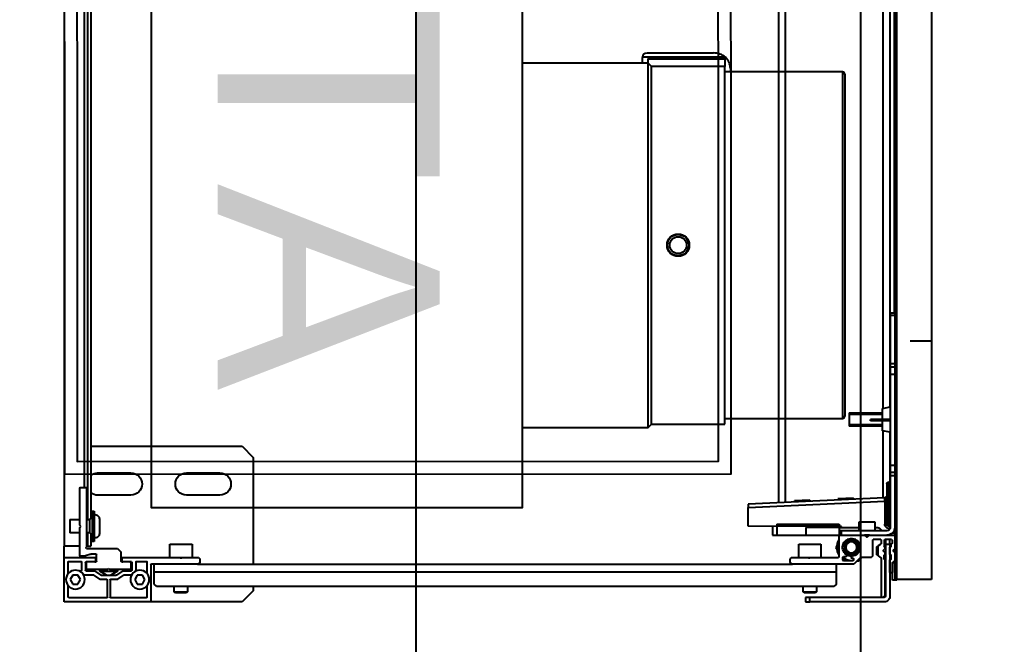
# Model space of a CAD drawing. Header units: millimetres. Extents: x 459337 to 526921, y -375392 to -289779.
# Drawn here: x 469831.3 to 470276.6, y -345027.4 to -344746.3 of the extents above; entities that cross this region are included whole.
import ezdxf
from ezdxf import colors
from ezdxf.entities.mleader import LeaderData, LeaderLine
from ezdxf.math import Vec2, Vec3

# ---------------------------------------------------------------- set-up
doc = ezdxf.new("R2010")
doc.units = ezdxf.units.MM
doc.linetypes.add('prlm_ef', pattern=[0.165, 0.1, -0.065])
doc.linetypes.add('prlm_gaz', pattern=[36, 24, -3, 0, -3, 0, -3, 0, -3])
doc.layers.add('_GAZELEC-BOITE INCORPO', color=36, linetype='Continuous', lineweight=18)
doc.layers.add('_GAZELEC-RESERVATION', color=1, linetype='Continuous', lineweight=18)
for name, color, linetype in [('_GAZELEC-EAU CHAUDE', 1, 'Continuous'), ('GAZ-FLECHE VMC', 93, 'Continuous'), ('prlm-CHAUFF', 30, 'Continuous'), ('prlm-EAU-EF', 161, 'Continuous'), ('prlm-GAZ', 20, 'Continuous'), ('prlm-MOD', 64, 'Continuous')]:
    doc.layers.add(name, color=color, linetype=linetype)
doc.styles.add('Arial', font='arial.ttf')
doc.styles.get("Standard").update_dxf_attribs({"font": 'arial.ttf'})
doc.dimstyles.new('200', dxfattribs={"dimtxt": 150, "dimasz": 25, "dimexe": 50, "dimexo": 50, "dimgap": 20, "dimtad": 1, "dimdec": 0, "dimlfac": 0.1, "dimdsep": 46, "dimtxsty": 'Arial', "dimblk1": 'DOTBLANK', "dimblk2": 'DOTBLANK', "dimsah": 1, "dimcen": 25, "dimclrd": 5, "dimclre": 5, "dimadec": 0, "dimazin": 0, "dimtfac": 1, "dimtdec": 0, "dimtmove": 0, "dimatfit": 3, "dimldrblk": 'DOTBLANK', "dimfxl": 50, "dimtolj": 1, "dimtzin": 0, "dimarcsym": 0})

# ---------------------------------------------------------------- blocks, each defined once
blk = doc.blocks.new('MTI900_Alu_390')
at = {"layer": 'prlm-MOD', "color": 1, "linetype": 'Continuous'}
for p, q in [((-4.225, 0), (4.225, 0)), ((4.278, 0), (4.225, 0)), ((4.225, -0.07), (4.225, 0)), ((4.472, 0), (4.278, 0)), ((4.475, 0), (4.472, 0)), ((4.475, -0.003), (4.475, 0)), ((4.105, -0.025), (4.165, -0.025)), ((4.105, -0.025), (4.105, -0.07)), ((4.165, -0.07), (4.165, -0.025)), ((4.275, -0.003), (4.275, -0.137)), ((4.293, -0.021), (4.293, -0.074)), ((4.3467, -0.018), (4.296, -0.018)), ((4.355, -0.0385), (4.375, -0.0269)), ((4.355, -0.0615), (4.355, -0.0385)), ((4.375, -0.0269), (4.395, -0.0385)), ((4.395, -0.0385), (4.395, -0.0615)), ((4.454, -0.018), (4.4033, -0.018)), ((4.457, -0.191), (4.457, -0.021)), ((4.475, -0.387), (4.475, -0.003)), ((3.96, -0.073), (3.96, -0.097)), ((4.13, -0.07), (3.963, -0.07)), ((4.135, -0.075), (4.13, -0.07)), ((4.14, -0.07), (4.135, -0.075)), ((4.267, -0.07), (4.14, -0.07)), ((4.27, -0.0895), (4.27, -0.073)), ((4.296, -0.077), (4.3306, -0.077)), ((4.353, -0.0864), (4.353, -0.1286)), ((4.375, -0.0731), (4.355, -0.0615)), ((4.395, -0.0615), (4.375, -0.0731)), ((-4.105, -0.105), (4.105, -0.105)), ((-4.1, -0.12), (4.1, -0.12)), ((-3.96, -0.09), (3.96, -0.09)), ((3.775, -0.12), (3.775, -0.8)), ((3.963, -0.1), (4.229, -0.1)), ((4.067, -0.12), (4.067, -0.125)), ((4.067, -0.125), (4.203, -0.125)), ((4.067, -0.125), (4.067, -0.135)), ((4.105, -0.115), (4.095, -0.125)), ((4.105, -0.1), (4.105, -0.115)), ((4.165, -0.115), (4.105, -0.115)), ((4.165, -0.115), (4.165, -0.1)), ((4.165, -0.105), (4.225, -0.105)), ((4.175, -0.125), (4.165, -0.115)), ((4.17, -0.12), (4.225, -0.12)), ((4.203, -0.125), (4.203, -0.12)), ((4.203, -0.135), (4.203, -0.125)), ((4.225, -0.105), (4.225, -0.1)), ((4.225, -0.105), (4.225, -0.12)), ((4.235, -0.1), (4.235, -0.24)), ((4.26, -0.142), (4.26, -0.1205)), ((4.2602, -0.1195), (4.2698, -0.0905)), ((4.295, -0.137), (4.295, -0.098)), ((4.298, -0.095), (4.332, -0.095)), ((4.327, -0.1), (4.298, -0.1)), ((4.33, -0.195), (4.33, -0.103)), ((4.335, -0.098), (4.335, -0.1341)), ((4.3535, -0.1303), (4.3725, -0.1588)), ((3.895, -0.15), (3.895, -0.3)), ((3.995, -0.3), (3.995, -0.15)), ((4.067, -0.135), (4.203, -0.135)), ((4.1025, -0.158), (4.1675, -0.158)), ((4.292, -0.145), (4.263, -0.145)), ((4.278, -0.14), (4.292, -0.14)), ((4.295, -0.137), (4.295, -0.142)), ((4.3377, -0.16), (4.33, -0.16)), ((4.33, -0.1677), (4.3421, -0.1677)), ((4.3355, -0.1358), (4.3545, -0.1642)), ((4.3377, -0.16), (4.3377, -0.24)), ((4.355, -0.19), (4.3377, -0.16)), ((4.355, -0.1659), (4.355, -0.2341)), ((4.373, -0.1605), (4.373, -0.191)), ((4.33, -0.195), (4.325, -0.2)), ((4.325, -0.2), (4.33, -0.205)), ((4.33, -0.297), (4.33, -0.205)), ((4.3377, -0.24), (4.355, -0.21)), ((4.373, -0.209), (4.373, -0.2404)), ((4.454, -0.194), (4.376, -0.194)), ((4.376, -0.206), (4.454, -0.206)), ((4.457, -0.369), (4.457, -0.209)), ((4.235, -0.24), (4.25, -0.255)), ((4.25, -0.255), (4.292, -0.255)), ((4.275, -0.263), (4.275, -0.52)), ((4.292, -0.26), (4.278, -0.26)), ((4.295, -0.258), (4.295, -0.263)), ((4.295, -0.302), (4.295, -0.263)), ((4.33, -0.2323), (4.3421, -0.2323)), ((4.33, -0.24), (4.3377, -0.24)), ((4.3545, -0.2358), (4.335, -0.265)), ((4.335, -0.265), (4.335, -0.302)), ((4.373, -0.2404), (4.3535, -0.2697)), ((4.298, -0.3), (4.327, -0.3)), ((4.332, -0.305), (4.298, -0.305)), ((4.353, -0.2714), (4.353, -0.3036)), ((4.293, -0.326), (4.293, -0.369)), ((4.328, -0.323), (4.296, -0.323)), ((4.355, -0.3285), (4.375, -0.3169)), ((4.355, -0.3515), (4.355, -0.3285)), ((4.375, -0.3631), (4.355, -0.3515)), ((4.375, -0.3169), (4.395, -0.3285)), ((4.395, -0.3515), (4.375, -0.3631)), ((4.395, -0.3285), (4.395, -0.3515)), ((4.296, -0.372), (4.3467, -0.372)), ((4.305, -0.6), (4.305, -0.393)), ((4.308, -0.39), (4.472, -0.39)), ((4.4033, -0.372), (4.454, -0.372)), ((4.475, -0.8), (4.475, -0.387)), ((4.34, -0.405), (4.305, -0.405)), ((4.34, -0.405), (4.34, -3.475)), ((4.395, -0.405), (4.34, -0.405)), ((4.405, -0.415), (4.395, -0.405)), ((4.405, -0.415), (4.405, -3.465)), ((4.215, -0.475), (4.215, -0.575)), ((4.275, -0.475), (4.215, -0.475)), ((4.275, -0.52), (4.2779, -0.5229)), ((4.275, -0.52), (4.275, -0.53)), ((4.2779, -0.5271), (4.275, -0.53)), ((4.275, -0.53), (4.275, -0.6)), ((4.43, -0.495), (4.405, -0.495)), ((4.43, -0.495), (4.43, -0.555)), ((4.435, -0.5), (4.43, -0.495)), ((4.435, -0.55), (4.435, -0.5)), ((3.895, -0.55), (3.895, -0.7)), ((3.995, -0.7), (3.995, -0.55)), ((4.215, -0.575), (4.275, -0.575)), ((4.405, -0.555), (4.43, -0.555)), ((4.43, -0.555), (4.435, -0.55)), ((4.285, -0.61), (4.295, -0.61)), ((4.305, -0.6), (4.305, -3.277)), ((3.775, -0.8), (3.825, -0.85)), ((4.425, -0.85), (4.475, -0.8)), ((3.825, -0.85), (4.305, -0.85)), ((4.405, -0.85), (4.425, -0.85)), ((4.0071, -3.6913), (4.035, -3.077)), ((4.05, -3.077), (4.0221, -3.692)), ((4.035, -3.077), (4.05, -3.077)), ((4.1351, -3.077), (4.05, -3.077)), ((4.136, -3.497), (4.1351, -3.077)), ((4.1353, -3.187), (4.175, -3.187)), ((4.175, -3.187), (4.175, -3.207)), ((4.0287, -3.215), (-0.1325, -3.215)), ((4.0274, -3.245), (-0.1325, -3.245)), ((4.125, -3.207), (4.125, -3.487)), ((4.125, -3.207), (4.175, -3.207)), ((4.175, -3.207), (4.175, -3.337)), ((4.0173, -3.3556), (4.0205, -3.2854)), ((4.0255, -3.2857), (4.0205, -3.2854)), ((4.275, -3.277), (4.275, -3.3458)), ((4.295, -3.267), (4.285, -3.267)), ((4.305, -3.5528), (4.305, -3.277)), ((4.14, -3.337), (4.175, -3.337)), ((4.14, -3.487), (4.14, -3.337)), ((4.175, -3.337), (4.175, -3.487)), ((4.215, -3.305), (4.215, -3.405)), ((4.275, -3.305), (4.215, -3.305)), ((4.43, -3.325), (4.405, -3.325)), ((4.43, -3.325), (4.43, -3.385)), ((4.435, -3.33), (4.43, -3.325)), ((4.435, -3.38), (4.435, -3.33)), ((4.455, -3.355), (4.455, -3.335)), ((4.455, -3.335), (4.475, -3.335)), ((4.475, -3.335), (4.475, -3.355)), ((4.0173, -3.3556), (4.0223, -3.3558)), ((4.275, -3.3458), (4.275, -3.3582)), ((4.275, -3.3582), (4.275, -3.484)), ((4.2759, -3.3479), (4.2779, -3.3499)), ((4.2779, -3.3541), (4.2759, -3.3561)), ((4.43, -3.385), (4.435, -3.38)), ((4.455, -3.69), (4.455, -3.355)), ((4.475, -3.355), (4.455, -3.355)), ((4.475, -3.69), (4.475, -3.355)), ((4.215, -3.405), (4.275, -3.405)), ((4.405, -3.385), (4.43, -3.385)), ((4.22, -3.4778), (4.23, -3.472)), ((4.23, -3.472), (4.24, -3.4778)), ((4.395, -3.475), (4.405, -3.465)), ((4.0084, -3.5518), (4.0116, -3.4816)), ((4.0166, -3.4819), (4.0116, -3.4816)), ((4.125, -3.487), (4.14, -3.487)), ((4.14, -3.4972), (4.136, -3.497)), ((4.14, -3.487), (4.155, -3.487)), ((4.14, -3.487), (4.14, -3.577)), ((4.155, -3.487), (4.175, -3.487)), ((4.155, -3.497), (4.155, -3.487)), ((4.155, -3.702), (4.155, -3.497)), ((4.175, -3.497), (4.155, -3.497)), ((4.175, -3.487), (4.175, -3.49)), ((4.175, -3.49), (4.175, -3.6008)), ((4.272, -3.487), (4.178, -3.487)), ((4.271, -3.507), (4.271, -3.518)), ((4.287, -3.504), (4.274, -3.504)), ((4.2854, -3.504), (4.29, -3.5066)), ((4.29, -3.549), (4.29, -3.507)), ((4.34, -3.475), (4.305, -3.475)), ((4.395, -3.475), (4.34, -3.475)), ((3.625, -3.532), (3.685, -3.532)), ((3.625, -3.532), (3.625, -3.682)), ((3.6311, -3.682), (3.6311, -3.532)), ((3.6789, -3.682), (3.6789, -3.532)), ((3.685, -3.682), (3.685, -3.532)), ((4.0084, -3.5518), (4.0134, -3.552)), ((4.195, -3.5614), (4.195, -3.5226)), ((4.268, -3.521), (4.2657, -3.521)), ((4.2729, -3.542), (4.276, -3.542)), ((4.2769, -3.5821), (4.3041, -3.5549)), ((4.279, -3.545), (4.279, -3.549)), ((4.282, -3.552), (4.287, -3.552)), ((4.115, -3.577), (4.115, -3.647)), ((4.155, -3.577), (4.115, -3.577)), ((4.175, -3.6232), (4.175, -3.6008)), ((4.1759, -3.6029), (4.1829, -3.6099)), ((4.276, -3.627), (4.276, -3.5842)), ((4.2906, -3.577), (4.2806, -3.5828)), ((4.2906, -3.5684), (4.2906, -3.577)), ((3.655, -3.6411), (3.655, -3.6275)), ((3.66, -3.6275), (3.655, -3.6275)), ((3.655, -3.717), (3.655, -3.6411)), ((3.66, -3.6411), (3.655, -3.6411)), ((3.66, -3.6411), (3.66, -3.6275)), ((3.66, -3.717), (3.66, -3.6411)), ((4.115, -3.647), (4.155, -3.647)), ((4.14, -3.647), (4.14, -3.6567)), ((4.175, -3.6232), (4.175, -3.734)), ((4.1829, -3.6141), (4.1759, -3.6211)), ((4.195, -3.674), (4.195, -3.64)), ((4.198, -3.637), (4.266, -3.637)), ((3.6044, -3.685), (-0.15, -3.685)), ((3.605, -3.682), (3.598, -3.717)), ((3.655, -3.682), (3.605, -3.682)), ((3.705, -3.682), (3.66, -3.682)), ((3.712, -3.717), (3.705, -3.682)), ((4.0074, -3.685), (3.7056, -3.685)), ((4.007, -3.6925), (4.0071, -3.6913)), ((4.0071, -3.6913), (4.0221, -3.692)), ((4.0221, -3.692), (4.022, -3.6925)), ((4.0221, -3.692), (4.125, -3.692)), ((4.125, -3.692), (4.125, -3.702)), ((4.195, -3.722), (4.195, -3.693)), ((4.195, -3.695), (4.215, -3.695)), ((4.2109, -3.677), (4.198, -3.677)), ((4.198, -3.69), (4.2252, -3.69)), ((4.2221, -3.6633), (4.2134, -3.6757)), ((4.215, -3.695), (4.45, -3.695)), ((4.215, -3.695), (4.215, -3.715)), ((4.2654, -3.662), (4.2246, -3.662)), ((4.227, -3.657), (4.225, -3.659)), ((4.265, -3.659), (4.225, -3.659)), ((4.225, -3.659), (4.225, -3.662)), ((4.225, -3.69), (4.225, -3.695)), ((4.263, -3.657), (4.227, -3.657)), ((4.228, -3.692), (4.2367, -3.692)), ((4.2293, -3.657), (4.2293, -3.662)), ((4.2293, -3.69), (4.2293, -3.695)), ((4.2429, -3.6871), (4.2388, -3.6911)), ((4.2512, -3.6911), (4.2471, -3.6871)), ((4.2533, -3.692), (4.2625, -3.692)), ((4.2607, -3.657), (4.2607, -3.662)), ((4.2607, -3.69), (4.2607, -3.695)), ((4.265, -3.659), (4.263, -3.657)), ((4.265, -3.662), (4.265, -3.659)), ((4.265, -3.695), (4.265, -3.69)), ((4.2827, -3.69), (4.2653, -3.69)), ((4.2766, -3.6757), (4.2679, -3.6633)), ((4.452, -3.677), (4.2791, -3.677)), ((4.2855, -3.692), (4.445, -3.692)), ((4.455, -3.682), (4.455, -3.68)), ((-4.375, -3.737), (4.375, -3.737)), ((-0.1667, -3.735), (3.175, -3.735)), ((-0.16, -3.715), (3.5984, -3.715)), ((3.175, -3.717), (3.185, -3.717)), ((3.175, -3.737), (3.175, -3.717)), ((3.185, -3.717), (3.4033, -3.717)), ((3.185, -3.717), (3.185, -3.737)), ((3.4033, -3.737), (3.4033, -3.717)), ((3.4033, -3.717), (3.4168, -3.717)), ((3.4168, -3.717), (3.45, -3.717)), ((3.4168, -3.717), (3.4168, -3.737)), ((3.45, -3.717), (3.86, -3.717)), ((3.45, -3.717), (3.45, -3.737)), ((3.7116, -3.715), (3.935, -3.715)), ((3.86, -3.717), (3.8932, -3.717)), ((3.86, -3.717), (3.86, -3.737)), ((3.8932, -3.717), (3.9067, -3.717)), ((3.8932, -3.737), (3.8932, -3.717)), ((3.9067, -3.717), (4.14, -3.717)), ((3.9067, -3.717), (3.9067, -3.737)), ((3.935, -3.717), (3.935, -3.712)), ((3.965, -3.712), (3.935, -3.712)), ((3.945, -3.702), (3.965, -3.702)), ((3.965, -3.702), (4.105, -3.702)), ((3.965, -3.712), (3.965, -3.702)), ((3.965, -3.712), (3.965, -3.717)), ((4.105, -3.712), (3.965, -3.712)), ((4.105, -3.702), (4.125, -3.702)), ((4.105, -3.712), (4.105, -3.702)), ((4.105, -3.717), (4.105, -3.712)), ((4.135, -3.712), (4.105, -3.712)), ((4.135, -3.712), (4.135, -3.717)), ((4.165, -3.7265), (4.165, -3.737)), ((4.175, -3.734), (4.175, -3.737)), ((4.215, -3.715), (4.195, -3.715)), ((4.198, -3.725), (4.212, -3.725)), ((4.215, -3.715), (4.45, -3.715)), ((4.215, -3.72), (4.2251, -3.72)), ((4.215, -3.722), (4.215, -3.72)), ((4.2249, -3.7161), (4.221, -3.72)), ((4.2287, -3.7161), (4.2249, -3.7161)), ((4.2595, -3.715), (4.231, -3.715)), ((4.2429, -3.7321), (4.2379, -3.737)), ((4.2486, -3.7335), (4.2414, -3.7335)), ((4.2521, -3.737), (4.2471, -3.7321)), ((4.2651, -3.7161), (4.2618, -3.7161)), ((4.269, -3.72), (4.2651, -3.7161)), ((4.2654, -3.72), (4.2826, -3.72)), ((4.342, -3.715), (4.2885, -3.715)), ((4.295, -3.734), (4.295, -3.73)), ((4.298, -3.727), (4.342, -3.727)), ((4.378, -3.727), (4.298, -3.727)), ((4.298, -3.727), (4.298, -3.737)), ((4.345, -3.724), (4.345, -3.718)), ((4.375, -3.737), (4.375, -3.747)), ((4.378, -3.747), (4.378, -3.727)), ((4.375, -3.747), (-4.375, -3.747)), ((4.375, -3.747), (4.378, -3.747)), ((4.375, -3.792), (4.375, -3.747)), ((4.375, -3.902), (4.375, -3.792)), ((-4.375, -3.902), (4.375, -3.902))]:
    blk.add_line(p, q, dxfattribs=at)
at = {"layer": 'prlm-MOD', "color": 1, "ltscale": 50}
blk.add_lwpolyline([(3.3, -3.8058), (3.3, -3.902)], dxfattribs=at)
at = {"layer": 'prlm-MOD', "color": 1, "linetype": 'Continuous'}
for centre, radius in [((4.375, -0.05), 0.0425), ((4.375, -0.34), 0.0425), ((4.23, -3.542), 0.035), ((4.23, -3.542), 0.03), ((4.23, -3.542), 0.025)]:
    blk.add_circle(centre, radius, dxfattribs=at)
for centre, radius, start, end in [((4.278, -0.003), 0.003, 90, 180), ((4.472, -0.003), 0.003, 0, 90), ((4.296, -0.021), 0.003, 90, 180), ((4.3467, -0.021), 0.003, 84.5182, 90), ((4.4033, -0.021), 0.003, 90, 95.4818), ((4.454, -0.021), 0.003, 0, 90), ((3.963, -0.073), 0.003, 90, 180), ((4.267, -0.073), 0.003, 0, 90), ((4.296, -0.074), 0.003, 180, 270), ((4.3306, -0.067), 0.01, 270, 326.3475), ((3.945, -0.15), 0.05, 143.1301, 180), ((3.963, -0.097), 0.003, 180, 270), ((3.945, -0.15), 0.05, 0, 36.8699), ((4.232, -0.1), 0.003, 0, 180), ((4.263, -0.1205), 0.003, 161.5651, 180), ((4.267, -0.0895), 0.003, 341.5651, 0), ((4.298, -0.098), 0.003, 90, 180), ((4.298, -0.103), 0.003, 90, 180), ((4.327, -0.103), 0.003, 0, 90), ((4.332, -0.098), 0.003, 0, 90), ((4.356, -0.1286), 0.003, 180, 213.6901), ((4.1025, -0.138), 0.02, 171.3731, 270), ((4.1025, -0.133), 0.02, 185.7392, 187.1808), ((4.1675, -0.138), 0.02, 270, 8.6269), ((4.1675, -0.133), 0.02, 352.8192, 354.2608), ((4.263, -0.142), 0.003, 180, 270), ((4.278, -0.137), 0.003, 180, 270), ((4.292, -0.137), 0.003, 270, 0), ((4.292, -0.142), 0.003, 270, 0), ((4.338, -0.1341), 0.003, 180, 213.6901), ((4.352, -0.1659), 0.003, 0, 33.6901), ((4.37, -0.1605), 0.003, 0, 33.6901), ((4.376, -0.191), 0.003, 180, 270), ((4.376, -0.209), 0.003, 90, 180), ((4.454, -0.191), 0.003, 270, 0), ((4.454, -0.209), 0.003, 0, 90), ((4.278, -0.263), 0.003, 90, 180), ((4.292, -0.258), 0.003, 0, 90), ((4.292, -0.263), 0.003, 0, 90), ((4.352, -0.2341), 0.003, 326.3099, 0), ((3.945, -0.3), 0.05, 180, 0), ((4.298, -0.297), 0.003, 180, 270), ((4.298, -0.302), 0.003, 180, 270), ((4.327, -0.297), 0.003, 270, 0), ((4.332, -0.302), 0.003, 270, 0), ((4.356, -0.2714), 0.003, 146.3099, 180), ((4.296, -0.326), 0.003, 90, 180), ((4.328, -0.333), 0.01, 46.149, 90), ((4.296, -0.369), 0.003, 180, 270), ((4.308, -0.393), 0.003, 90, 180), ((4.3467, -0.369), 0.003, 270, 275.4818), ((4.4033, -0.369), 0.003, 264.5182, 270), ((4.454, -0.369), 0.003, 270, 0), ((4.472, -0.387), 0.003, 270, 0), ((3.945, -0.55), 0.05, 0, 180), ((4.2758, -0.525), 0.003, 315, 45), ((4.285, -0.6), 0.01, 180, 270), ((4.295, -0.6), 0.01, 270, 0), ((3.945, -0.7), 0.05, 180, 0), ((4.285, -3.277), 0.01, 90, 180), ((4.295, -3.277), 0.01, 0, 90), ((4.278, -3.3458), 0.003, 180, 225), ((4.278, -3.3582), 0.003, 135, 180), ((4.2758, -3.352), 0.003, 315, 45), ((4.178, -3.49), 0.003, 90, 180), ((4.23, -3.542), 0.04, 33.9272, 355.9994), ((4.23, -3.542), 0.065, 57.7958, 122.2042), ((4.23, -3.542), 0.06, 66.4435, 113.5565), ((4.274, -3.507), 0.003, 90, 180), ((4.272, -3.484), 0.003, 270, 0), ((4.23, -3.542), 0.06, 0, 39.2965), ((4.23, -3.542), 0.065, 22.6199, 35.7758), ((4.287, -3.507), 0.003, 0, 90), ((4.2657, -3.518), 0.003, 213.9272, 270), ((4.23, -3.542), 0.04, 0, 33.9272), ((4.268, -3.518), 0.003, 270, 0), ((4.2729, -3.545), 0.003, 90, 175.9994), ((4.23, -3.542), 0.04, 355.9994, 0), ((4.276, -3.545), 0.003, 0, 90), ((4.282, -3.549), 0.003, 180, 270), ((4.287, -3.549), 0.003, 270, 0), ((4.23, -3.542), 0.06, 351.491, 0), ((4.302, -3.5528), 0.003, 315, 0), ((4.178, -3.6008), 0.003, 180, 225), ((4.23, -3.542), 0.065, 315.0475, 333.838), ((4.279, -3.5842), 0.003, 135, 180), ((4.178, -3.6232), 0.003, 135, 180), ((4.1808, -3.612), 0.003, 315, 45), ((4.198, -3.64), 0.003, 90, 180), ((4.266, -3.627), 0.01, 270, 0), ((3.997, -3.692), 0.01, 270, 357.3974), ((4.125, -3.712), 0.02, 347.588, 90), ((4.16, -3.6567), 0.02, 180, 230.1159), ((4.1151, -3.7104), 0.05, 37.0861, 50.1159), ((4.198, -3.674), 0.003, 180, 270), ((4.198, -3.693), 0.003, 90, 180), ((4.2109, -3.674), 0.003, 270, 325.008), ((4.2246, -3.665), 0.003, 90, 145.008), ((4.2252, -3.693), 0.003, 19.4712, 90), ((4.2367, -3.689), 0.003, 270, 315), ((4.245, -3.6892), 0.003, 45, 135), ((4.2533, -3.689), 0.003, 225, 270), ((4.2653, -3.693), 0.003, 90, 160.5288), ((4.2654, -3.665), 0.003, 34.992, 90), ((4.2791, -3.674), 0.003, 214.992, 270), ((4.2827, -3.693), 0.003, 19.4712, 90), ((4.445, -3.682), 0.01, 270, 0), ((4.45, -3.69), 0.025, 270, 0), ((4.45, -3.69), 0.005, 270, 0), ((4.452, -3.68), 0.003, 0, 90), ((3.945, -3.712), 0.01, 90, 180), ((4.125, -3.712), 0.01, 0, 90), ((4.14, -3.702), 0.035, 270, 0), ((4.14, -3.702), 0.015, 270, 0), ((4.178, -3.734), 0.003, 180, 270), ((4.198, -3.722), 0.003, 180, 270), ((4.212, -3.722), 0.003, 270, 0), ((4.215, -3.715), 0.01, 353.9388, 0), ((4.2251, -3.717), 0.003, 270, 350.4059), ((4.231, -3.718), 0.003, 90, 170.4059), ((4.245, -3.7342), 0.003, 45, 135), ((4.2595, -3.718), 0.003, 9.5941, 90), ((4.2654, -3.717), 0.003, 189.5941, 270), ((4.275, -3.715), 0.01, 180, 186.0612), ((4.2826, -3.717), 0.003, 270, 350.4059), ((4.2885, -3.718), 0.003, 90, 170.4059), ((4.292, -3.734), 0.003, 270, 0), ((4.298, -3.73), 0.003, 90, 180), ((4.342, -3.718), 0.003, 0, 90), ((4.342, -3.724), 0.003, 270, 0)]:
    blk.add_arc(centre, radius, start, end, dxfattribs=at)
for centre, major_axis, ratio, start_param, end_param in [((3.997, -3.692), (-0.025, 0), 0.4, 1.570796, 3.096169), ((4.022, -3.6931), (-0.015, 0.0007), 0.045361, -1.568734, 0)]:
    blk.add_ellipse(centre, major_axis=major_axis, ratio=ratio, start_param=start_param, end_param=end_param, dxfattribs=at)
blk = doc.blocks.new('xi.uta-yzen-d')
at = {"layer": 'prlm-CHAUFF', "ltscale": 50}
for p, q in [((20.9, 35.02), (36.5, 35.02)), ((20.9, 35.02), (20.9, 29.72)), ((21, 35.12), (36.4, 35.12)), ((36.5, 29.72), (36.5, 35.02)), ((20.75, 29.97), (20.9, 29.97)), ((20.244, 29.72), (20.65, 29.72)), ((20.244, 29.72), (20.244, 26.02)), ((20.3, 29.72), (20.3, 26.27)), ((20.32, 29.72), (20.32, 26.27)), ((36.75, 29.72), (20.65, 29.72)), ((20.65, 29.72), (20.65, 26.42)), ((36.75, 26.42), (36.75, 29.72)), ((20.05, 29.216), (20.05, 26.22)), ((20.3, 28.42), (20.32, 28.42)), ((20.32, 28.07), (20.3, 28.07)), ((20.3, 27.693), (20.32, 27.693)), ((20.32, 27.343), (20.3, 27.343)), ((20.3, 27.293), (20.32, 27.293)), ((20.32, 27.193), (20.3, 27.193)), ((20.32, 26.27), (20.3, 26.27)), ((20.5, 26.27), (20.32, 26.27)), ((20.65, 26.42), (20.5, 26.27)), ((36.9, 26.27), (20.5, 26.27)), ((20.5, 26.27), (20.5, 20.62)), ((36.75, 26.42), (20.65, 26.42)), ((36.9, 26.27), (36.75, 26.42)), ((36.9, 20.62), (36.9, 26.27)), ((20.5, 26.02), (20.25, 26.02))]:
    blk.add_line(p, q, dxfattribs=at)
for points in [[(0, 30), (0, 0), (39, 0), (39, 30)], [(0.571, 29.429), (0.571, 0.571), (38.429, 0.571), (38.429, 29.429)], [(-40.5, 20.62), (-40.5, 3.9), (40.5, 3.9), (40.5, 20.62)]]:
    blk.add_lwpolyline(points, close=True, dxfattribs=at)
for radius in [0.5, 0.48, 0.38]:
    blk.add_circle((28.7, 27.62), radius, dxfattribs=at)
for centre, radius, start, end in [((21, 35.02), 0.1, 90, 180), ((36.4, 35.02), 0.1, 0, 90), ((20.75, 29.27), 0.7, 90, 136.2731), ((20.825, 29.24), 0.776, 138.5248, 181.7675), ((20.25, 26.22), 0.2, 180, 268.3239), ((20.25, 26.22), 0.2, 268.3239, 270)]:
    blk.add_arc(centre, radius, start, end, dxfattribs=at)
for centre, major_axis, ratio, start_param, end_param in [((20.75, 28.959), (-0.45, 0), 0.974723, 5.983927, 6.283185), ((20.75, 28.603), (-0.45, 0), 0.974723, 5.983927, 6.283185), ((21.55, 28.603), (-1.25, 0), 0.146694, 0, 0.179125)]:
    blk.add_ellipse(centre, major_axis=major_axis, ratio=ratio, start_param=start_param, end_param=end_param, dxfattribs=at)
blk.add_open_spline([(20.318, 29.391), (20.314, 29.379), (20.311, 29.366), (20.303, 29.324), (20.3, 29.294), (20.3, 29.265)], degree=3, knots=[0.8185803, 0.8185803, 0.8185803, 0.8185803, 0.875, 0.875, 1, 1, 1, 1], dxfattribs=at)
at = {"layer": 'prlm-CHAUFF', "ltscale": 50, "insert": (7.303, 16.894), "char_height": 10, "width": 139.79252, "attachment_point": 1}
blk.add_mtext('UTA', dxfattribs=at)
blk = doc.blocks.new('FLECHE1')
h = blk.add_hatch(color=256)
h.dxf.hatch_style = 1
h.paths.add_polyline_path([(495907.08, -370439.56), (495913.62, -370315.47), (495936.11, -370371.09), (495991.74, -370348.6)])
for p, q in [((495907.08, -370439.56), (496141.31, -369887.17)), ((495913.62, -370315.47), (495907.08, -370439.56)), ((495913.62, -370315.47), (495907.08, -370439.56)), ((495936.11, -370371.09), (495913.62, -370315.47)), ((495936.11, -370371.09), (495913.62, -370315.47)), ((495991.74, -370348.6), (495907.08, -370439.56)), ((495907.08, -370439.56), (495991.74, -370348.6)), ((495936.11, -370371.09), (495991.74, -370348.6)), ((495991.74, -370348.6), (495936.11, -370371.09)), ((495907.08, -370439.56), (495936.11, -370371.09))]:
    blk.add_line(p, q)
at = {"const_width": 10}
for points in [[(495936.11, -370371.09), (496141.31, -369887.17)], [(495907.08, -370439.56), (495913.62, -370315.47), (495936.11, -370371.09), (495991.74, -370348.6), (495907.08, -370439.56)]]:
    blk.add_lwpolyline(points, dxfattribs=at)
blk = doc.blocks.new('_DOTBLANK')
at = {"color": 0, "linetype": 'ByBlock'}
blk.add_line((-0.5, 0), (-1, 0), dxfattribs=at)
blk.add_circle((0, 0), 0.5, dxfattribs=at)
blk = doc.blocks.new('*D120')
at = {"layer": '_GAZELEC-BOITE INCORPO', "color": 5, "lineweight": -2, "transparency": 16777216}
for p, q in [((469426.46, -344560.73), (469426.46, -345542.74)), ((470009.6, -344560.73), (470009.6, -345542.74)), ((469984.6, -345492.74), (469451.46, -345492.74))]:
    blk.add_line(p, q, dxfattribs=at)
at = {"layer": '_GAZELEC-BOITE INCORPO', "color": 5, "lineweight": -2, "transparency": 16777216, "xscale": 25, "yscale": 25, "zscale": 25, "rotation": 180}
blk.add_blockref('_DOTBLANK', (469426.46, -345492.74), dxfattribs=at)
at = {"layer": '_GAZELEC-BOITE INCORPO', "color": 5, "lineweight": -2, "transparency": 16777216, "xscale": 25, "yscale": 25, "zscale": 25}
blk.add_blockref('_DOTBLANK', (470009.6, -345492.74), dxfattribs=at)
at = {"layer": '_GAZELEC-BOITE INCORPO', "color": 0, "transparency": 16777216, "insert": (469718.03, -345396.15), "char_height": 150, "attachment_point": 5, "style": 'Arial'}
blk.add_mtext('\\A1;58', dxfattribs=at)
blk = doc.blocks.new('*D121')
at = {"layer": '_GAZELEC-BOITE INCORPO', "color": 5, "lineweight": -2, "transparency": 16777216}
for p, q in [((470009.6, -344564.24), (470009.6, -345542.74)), ((470209.61, -344564.24), (470209.61, -345542.74)), ((470034.6, -345492.74), (470184.61, -345492.74)), ((470209.61, -345492.74), (470491.52, -345492.74))]:
    blk.add_line(p, q, dxfattribs=at)
at = {"layer": '_GAZELEC-BOITE INCORPO', "color": 5, "lineweight": -2, "transparency": 16777216, "xscale": 25, "yscale": 25, "zscale": 25, "rotation": 180}
blk.add_blockref('_DOTBLANK', (470009.6, -345492.74), dxfattribs=at)
at = {"layer": '_GAZELEC-BOITE INCORPO', "color": 5, "lineweight": -2, "transparency": 16777216, "xscale": 25, "yscale": 25, "zscale": 25}
blk.add_blockref('_DOTBLANK', (470209.61, -345492.74), dxfattribs=at)
at = {"layer": '_GAZELEC-BOITE INCORPO', "color": 0, "transparency": 16777216, "insert": (470363.06, -345396.15), "char_height": 150, "attachment_point": 5, "style": 'Arial'}
blk.add_mtext('\\A1;20', dxfattribs=at)

msp = doc.modelspace()

# ---------------------------------------------------------------- linework, layer by layer
at = {"layer": '_GAZELEC-EAU CHAUDE', "linetype": 'prlm_ef'}
msp.add_spline([(470107.452, -344280.872), (470375.386, -344284.885), (472549.777, -345356.197), (472441.86, -347319.257), (471674.528, -348370.256), (471423.08, -349321.21)], degree=3, dxfattribs=at)
at = {"layer": 'prlm-EAU-EF', "linetype": 'prlm_ef'}
for points in [[(469566.012, -337826.719), (469319.567, -337812.308), (468786.442, -337948.599), (468604.704, -338152.464), (468501.515, -338378.401), (468484.126, -338670.46), (468484.126, -339021.511), (468484.126, -340080.641), (468484.126, -342375.948), (468484.126, -344353.326), (468484.126, -347210.702), (468484.126, -349072.048), (468484.126, -349245.969), (468484.126, -349419.89), (468598.912, -350206.839), (468598.912, -350472.755), (468598.912, -351002.912), (468847.438, -351809.855), (469263.579, -352569.897), (469629.871, -353234.041), (469825.232, -353843.507), (469914.609, -354372.214), (469950.768, -354745.658)], [(469568.232, -337851.971), (469257.828, -337868.371), (468957.307, -337916.021), (468734.716, -338096.238), (468602.758, -338399.285), (468602.758, -338714.295), (468602.758, -339756.406), (468602.758, -341170.262), (468602.758, -342715.948), (468602.758, -344109.804), (468602.758, -344814.848), (468602.758, -344919.442), (468602.758, -345005.646), (469168.114, -345643.992), (469642.304, -345670.068), (469929.837, -345567.096), (470200.938, -345435.658), (470471.92, -345234.264), (470637.369, -344930.737), (470637.369, -344670.057), (470561.788, -344527.696), (470440.335, -344456.991), (470053.768, -344389.708)], [(470056.557, -344341.834), (470348.781, -344352.604), (471497.474, -344697.596), (472143.783, -345500.511), (472313.709, -346613.619), (471477.691, -347740.057), (470660.562, -348330.267), (470332.213, -348417.829), (470122.412, -348444.397)]]:
    msp.add_spline(points, degree=3, dxfattribs=at)
msp.add_open_spline([(470107.402, -344320.872), (470168.308, -344320.948), (470228.951, -344321.026), (470309.157, -344322.679), (470328.402, -344323.192), (470364.874, -344324.45), (470382.087, -344325.167), (470416.66, -344326.877), (470434.013, -344327.867), (470486.247, -344331.245), (470521.306, -344334.04), (470627.012, -344344.069), (470698.191, -344352.949), (470899.545, -344384.272), (471030.282, -344411.87), (471287.787, -344482.255), (471414.554, -344525.043), (471638.51, -344617.848), (471737.136, -344665.521), (471924.527, -344771.88), (472013.292, -344830.565), (472159.974, -344945.133), (472220.405, -344998.861), (472331.843, -345113.213), (472382.849, -345173.834), (472445.131, -345261.43), (472461.095, -345285.37), (472488.851, -345329.937), (472500.885, -345350.412), (472522.993, -345390.406), (472533.151, -345409.889), (472552.58, -345449.41), (472561.849, -345469.446), (472588.332, -345530.326), (472604.221, -345571.941), (472645, -345694.368), (472665.482, -345777.411), (472694.563, -345947.641), (472703.162, -346034.829), (472708.913, -346211.232), (472706.065, -346300.448), (472689.392, -346478.771), (472675.568, -346567.879), (472637.446, -346743.851), (472613.148, -346830.715), (472554.611, -347000.066), (472520.372, -347082.554), (472471.044, -347182.96), (472460.311, -347203.894), (472440.142, -347241.603), (472430.812, -347258.459), (472411.445, -347292.274), (472401.395, -347309.216), (472380.825, -347342.763), (472370.31, -347359.367), (472338.145, -347408.718), (472315.875, -347441.006), (472250.654, -347531.545), (472206.161, -347588.629), (472115.225, -347701.124), (472068.783, -347756.533), (471976.42, -347867.343), (471930.498, -347922.745), (471841.69, -348035.264), (471798.801, -348092.382), (471726.868, -348198.02), (471696.789, -348245.9), (471660.013, -348311.678), (471651.134, -348328.208), (471638.049, -348353.682), (471633.632, -348362.492), (471624.969, -348380.189), (471620.722, -348389.079), (471608.224, -348415.87), (471600.218, -348433.89), (471577.113, -348488.394), (471562.929, -348525.32), (471525.895, -348630.828), (471505.467, -348700.557), (471469.532, -348842.237), (471454.024, -348914.189), (471425.951, -349059.285), (471413.386, -349132.429), (471395.327, -349242.051), (471389.455, -349278.469), (471383.59, -349314.843)], degree=3, knots=[0, 0, 0, 0, 184.0122993, 184.0122993, 241.9663338, 241.9663338, 293.5270549, 293.5270549, 345.0877761, 345.0877761, 448.2092184, 448.2092184, 654.452103, 654.452103, 1029.6525831, 1029.6525831, 1404.8530632, 1404.8530632, 1718.3769183, 1718.3769183, 2031.9007734, 2031.9007734, 2277.4073326, 2277.4073326, 2522.9138917, 2522.9138917, 2612.7733653, 2612.7733653, 2686.9462706, 2686.9462706, 2755.3846606, 2755.3846606, 2823.8230506, 2823.8230506, 2960.6998305, 2960.6998305, 3218.1741413, 3218.1741413, 3475.6484521, 3475.6484521, 3733.122763, 3733.122763, 3990.5970738, 3990.5970738, 4248.0713847, 4248.0713847, 4505.5456955, 4505.5456955, 4574.3192966, 4574.3192966, 4630.9366337, 4630.9366337, 4689.1391029, 4689.1391029, 4747.3415721, 4747.3415721, 4863.7465104, 4863.7465104, 5078.72843, 5078.72843, 5293.7103497, 5293.7103497, 5508.6922693, 5508.6922693, 5723.6741889, 5723.6741889, 5894.5381958, 5894.5381958, 5951.1113673, 5951.1113673, 5980.7616429, 5980.7616429, 6010.4119186, 6010.4119186, 6069.7124699, 6069.7124699, 6188.3135725, 6188.3135725, 6404.0918804, 6404.0918804, 6619.8701883, 6619.8701883, 6835.6484962, 6835.6484962, 6942.9115287, 6942.9115287, 6942.9115287, 6942.9115287], dxfattribs=at)
at = {"layer": 'prlm-GAZ', "linetype": 'prlm_gaz', "ltscale": 0.8}
msp.add_spline([(469814.576, -349277.232), (469492.73, -349181.243), (468943.406, -348631.919), (468640.84, -346845.15), (469117.981, -346054.472), (470031.051, -345571.179), (470676.47, -344967.161), (470629.559, -344555.056), (470056.878, -344359.22)], degree=3, dxfattribs=at)

# ---------------------------------------------------------------- block references
at = {"layer": 'GAZ-FLECHE VMC', "rotation": 180}
msp.add_blockref('FLECHE1', (965808.761, -714719.706), dxfattribs=at)
at = {"layer": 'prlm-CHAUFF', "ltscale": 50, "xscale": 10, "yscale": 10, "zscale": 10, "rotation": 270.0077206748228}
msp.add_blockref('xi.uta-yzen-d', (469851.356, -344560.779), dxfattribs=at)
at = {"layer": 'prlm-MOD', "xscale": -99.9999999999998, "yscale": 99.99999999999974, "zscale": 99.99999999999966, "rotation": 90.00011533977029}
msp.add_blockref('MTI900_Alu_390', (469851.357, -344560.779), dxfattribs=at)

# ---------------------------------------------------------------- dimensions: what is measured, and where the dimension line sits
at = {"layer": '_GAZELEC-BOITE INCORPO'}
for base, p1, p2, picture, middle in [((469426.459, -345492.74), (470009.602, -344510.732), (469426.459, -344510.732), '*D120', (469718.031, -345396.154)), ((470209.606, -345492.74), (470009.602, -344514.243), (470209.606, -344514.236), '*D121', (470363.064, -345396.154))]:
    dim = msp.add_linear_dim(base=base, p1=p1, p2=p2, dimstyle='200', dxfattribs=at)
    dim.commit()
    dim.dimension.update_dxf_attribs({"geometry": picture, "text_midpoint": middle})

# ---------------------------------------------------------------- leaders
at = {"layer": '_GAZELEC-RESERVATION', "color": 6}
ml = msp.add_multileader_mtext('Standard', dxfattribs=at)
ml.set_content('résa n°46\\P250x250 en dalle haute', color=6)
ml.set_leader_properties()
ml.build(insert=Vec2(0, 0))
ml.multileader.update_dxf_attribs({"has_text_frame": 1, "arrow_head_size": 80, "scale": 20})
ctx = ml.context
ctx.base_point, ctx.scale, ctx.char_height, ctx.arrow_head_size, ctx.landing_gap_size, ctx.plane_origin = Vec3(468055.773, -345654.717), 20, 80, 80, 40, Vec3(462346.609, -345456.34)
notes = []
notes.append((ctx, [(1, (1, 1, 0), (467965.928, -345654.717), (1, 0), 89.845, [(0, [(466814.666, -344562.092)], 0, [])])]))
ctx.mtext.insert, ctx.mtext.width, ctx.mtext.flow_direction = Vec3(468095.773, -345614.035), 1568.85041, 5
ml = msp.add_multileader_mtext('Standard', dxfattribs=at)
ml.set_content('résa n°45\\P300x800 en dalle haute', color=6)
ml.set_leader_properties()
ml.build(insert=Vec2(0, 0))
ml.multileader.update_dxf_attribs({"has_text_frame": 1, "arrow_head_size": 80, "scale": 20})
ctx = ml.context
ctx.base_point, ctx.scale, ctx.char_height, ctx.arrow_head_size, ctx.landing_gap_size, ctx.plane_origin = Vec3(468055.773, -345244.191), 20, 80, 80, 40, Vec3(462346.609, -345045.814)
notes.append((ctx, [(1, (1, 1, 0), (467965.928, -345244.191), (1, 0), 89.845, [(0, [(467606.127, -345006.564)], 0, [])])]))
ctx.mtext.insert, ctx.mtext.width, ctx.mtext.flow_direction = Vec3(468095.773, -345203.482), 1568.85041, 5
for ctx, leaders in notes:
    for number, flags, end, landing, length, lines in leaders:
        leader = LeaderData()
        leader.index, (leader.has_last_leader_line, leader.has_dogleg_vector, leader.attachment_direction) = number, flags
        leader.last_leader_point, leader.dogleg_vector, leader.dogleg_length = Vec3(end), Vec3(landing), length
        for number, points, colour, breaks in lines:
            line = LeaderLine()
            line.index, line.vertices, line.color, line.breaks = number, Vec3.list(points), colors.encode_raw_color(colour), breaks
            leader.lines.append(line)
        ctx.leaders.append(leader)

doc.saveas('drawing.dxf')
